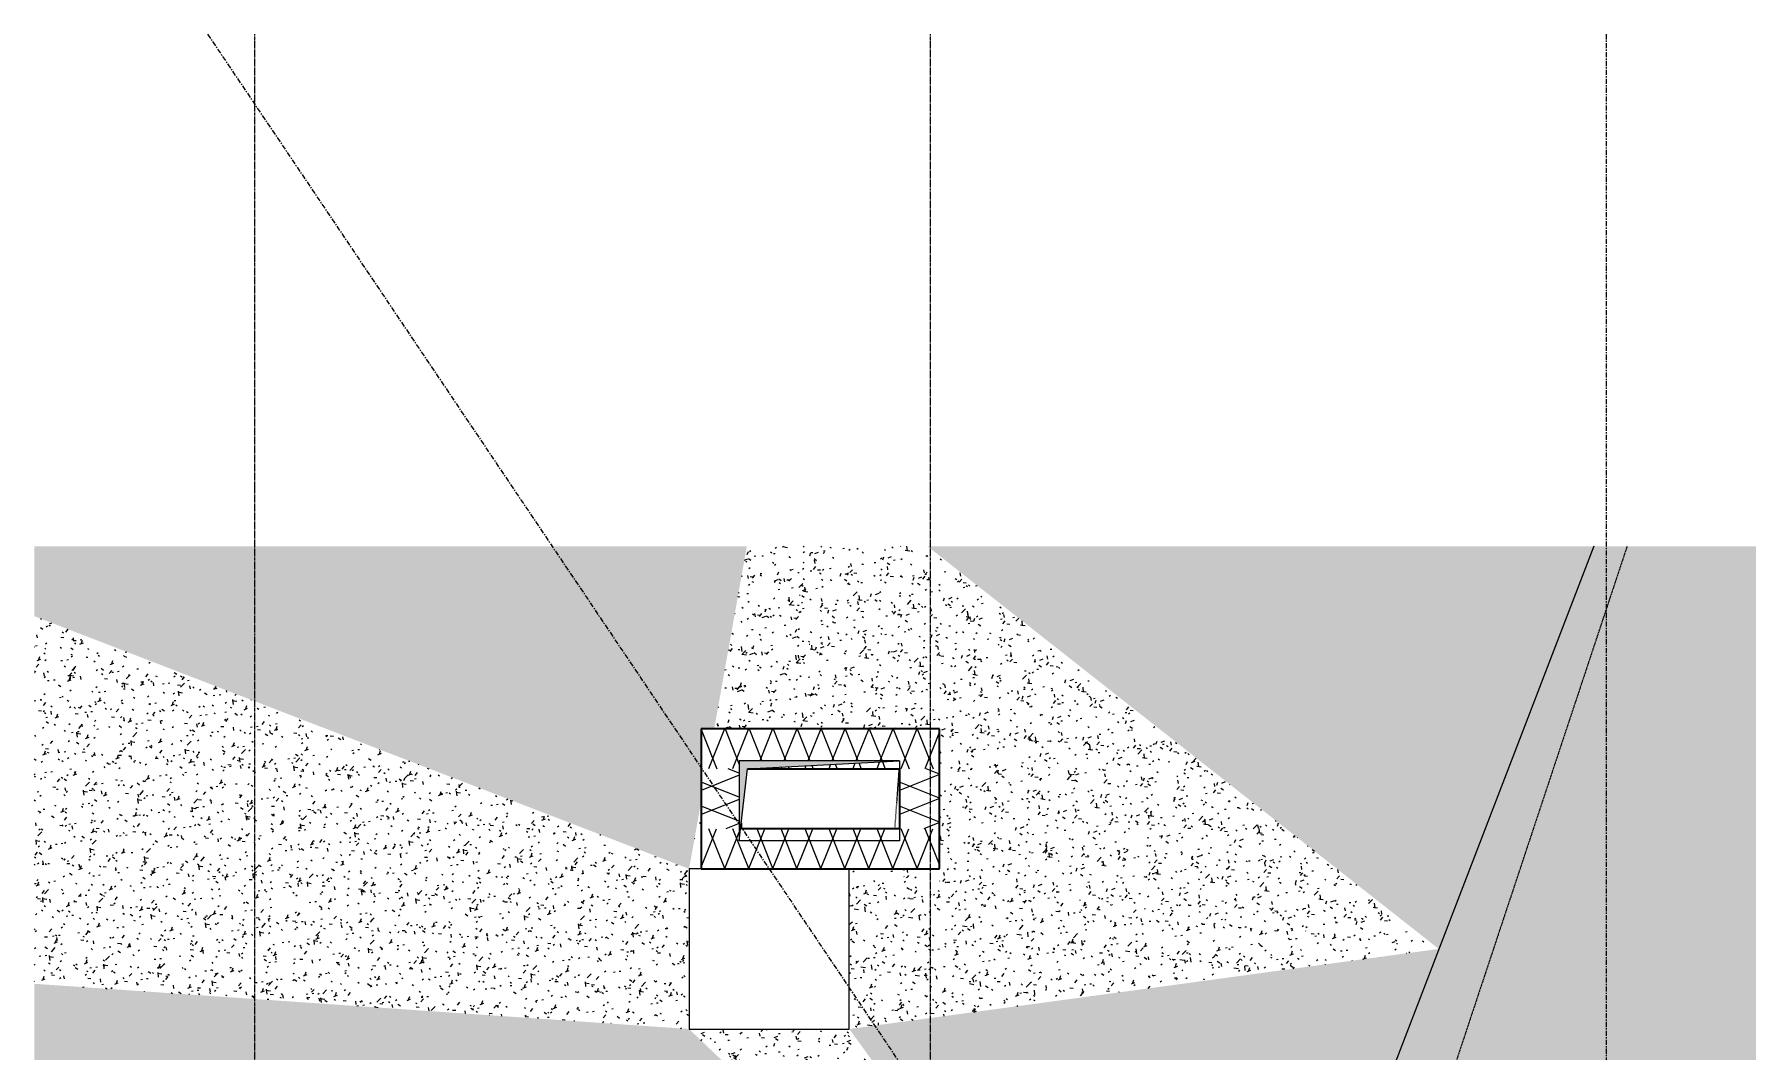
# Model space of a CAD drawing. Header units: centimetres. Extents: x -4512 to 25286, y -2765 to 13485.
# Drawn here: x 23999 to 24426.9, y 10766 to 11020.2 of the extents above; entities that cross this region are included whole.
import ezdxf

# ---------------------------------------------------------------- set-up
doc = ezdxf.new("R2010")
doc.units = ezdxf.units.CM
for name, pattern in [('DB_Strichlinie', [0.215, 0.15, -0.065]), ('DB_Strichpunkt', [0.28, 0.15, -0.065, 0, -0.065]), ('Rasterlinie', [2.2225, 1.27, -0.3175, 0.3175, -0.3175]), ('Verdeckt 0_5', [0.10584, 0.05292, -0.05292])]:
    doc.linetypes.add(name, pattern=pattern)
doc.layers.add('A-DETL', color=251, linetype='Continuous', lineweight=9, true_color=0x4f4f4f)
for name, color, linetype, lineweight in [('A-DETL-GENF', 7, 'Continuous', 9), ('A-FLOR', 7, 'Continuous', 9), ('A-FLOR-PATT', 7, 'Continuous', 9), ('A-GENM', 7, 'Continuous', 9), ('A-WALL-PATT', 7, 'Continuous', 35), ('I-WALL', 7, 'Continuous', 9), ('S-GRID', 7, 'Continuous', 5)]:
    doc.layers.add(name, color=color, linetype=linetype, lineweight=lineweight)
pattern_1 = [(50.007, (-8702.722, -4.038), (9.1077823, -0.7955866), [0.95248, -10.477]), (355.006, (-8702.722, -4.038), (-1.7621168, 9.5526584), [0.76187, -8.381]), (100.45, (-8701.963, -4.104), (7.3455942, 8.756565), [0.80946, -8.904]), (46.191, (-8702.722, -1.498), (13.552323, -2.1002993), [1.429, -15.716]), (96.635, (-8701.593, -1.673), (11.867962, 12.372135), [1.214, -13.356]), (351.19, (-8702.722, -1.498), (11.8679423, 12.3722985), [1.143, -12.571]), (21.009, (-8701.452, -2.132), (7.5797413, -5.1124037), [0.95241, -10.476]), (326.001, (-8701.452, -2.132), (3.0900132, 9.209524), [0.76187, -8.381]), (71.454, (-8700.821, -2.558), (10.6692643, 4.0972464), [0.8095, -8.905]), (37.508, (-8702.722, -4.038), (0.15452134, 4.22818308), [0.41908, -7.861, 0.41908, -8.09, -8.413]), (37.508, (-8702.722, -4.038), (0.15452134, 4.22818308), [-16.789, 0.41908, -7.994]), (7.508, (-8702.722, -4.038), (3.34008726, 5.0093785), [0.41904, -4.432, 0.41904, -7.67, -3.206]), (7.508, (-8702.722, -4.038), (3.34008726, 5.0093785), [-12.939, 0.41904, -2.787]), (327.501, (-8705.554, -4.038), (6.77806874, -0.2854561), [0.41903, -2.755, 0.41903, -9.485, -13.142]), (327.501, (-8705.554, -4.038), (6.77806874, -0.2854561), [-13.079, 0.41903, -12.723]), (317.5, (-8706.823, -4.038), (7.4051572, 1.2724497), [0.41903, -3.708, 0.41903, -6.159, -9.333]), (317.5, (-8706.823, -4.038), (7.4051572, 1.2724497), [-10.704, 0.41903, -8.914])]
pattern_2 = [(50.006, (-8700.766, 0), (9.1071257, -0.7965117), [0.95242, -10.477]), (354.999, (-8700.766, 0), (-1.761946, 9.5529608), [0.76184, -8.38]), (100.449, (-8700.007, -0.066), (7.3459284, 8.7554534), [0.80949, -8.904]), (46.19, (-8700.766, 2.54), (13.5509017, -2.101979), [1.429, -15.715]), (96.634, (-8699.636, 2.365), (11.8673, 12.370819), [1.214, -13.357]), (351.182, (-8700.766, 2.54), (11.8676933, 12.370948), [1.143, -12.57]), (21.004, (-8699.496, 1.905), (7.5792951, -5.1130651), [0.95232, -10.476]), (325.994, (-8699.496, 1.905), (3.088921, 9.209436), [0.76189, -8.381]), (71.455, (-8698.864, 1.479), (10.6688747, 4.0964846), [0.80948, -8.904]), (37.506, (-8700.766, 0), (0.15466893, 4.22817768), [0.41904, -7.86, 0.41904, -8.089, -8.413]), (37.506, (-8700.766, 0), (0.15466893, 4.22817768), [-16.787, 0.41904, -7.994]), (7.502, (-8700.766, 0), (3.3406118, 5.0090287), [0.41901, -4.431, 0.41901, -7.669, -3.206]), (7.502, (-8700.766, 0), (3.3406118, 5.0090287), [-12.939, 0.41901, -2.787]), (327.494, (-8703.597, 0), (6.7780338, -0.2862842), [0.41904, -2.755, 0.41904, -9.485, -13.142]), (327.494, (-8703.597, 0), (6.7780338, -0.2862842), [-13.079, 0.41904, -12.723]), (317.494, (-8704.867, 0), (7.4046147, 1.270937), [0.41905, -3.708, 0.41905, -6.159, -9.333]), (317.494, (-8704.867, 0), (7.4046147, 1.270937), [-10.705, 0.41905, -8.914])]

# ---------------------------------------------------------------- blocks, each defined once
blk = doc.blocks.new('HNP_DD_Symbol - DD_Symbol_HKLS-17750153-DD - FOK AF 300 Kopie 1')
at = {"layer": 'A-GENM', "linetype": 'DB_Strichlinie'}
blk.add_line((39.86, -2), (38.79, -17), dxfattribs=at)
blk = doc.blocks.new('HNP_BD_Symbol - BD_Symbol-17750154-DD - FOK AF 300 Kopie 1')
at = {"layer": 'A-DETL-GENF', "true_color": 0xc0c0c0}
blk.add_hatch(color=9, dxfattribs=at).paths.add_polyline_path([(0, -20), (2, -2), (40, 0), (0, 0), (0, -17.5)])
at = {"layer": 'A-DETL-GENF'}
for p, q in [((40, 0), (0, 0)), ((0, 0), (0, -20)), ((0, -20), (2, -2)), ((2, -2), (40, 0))]:
    blk.add_line(p, q, dxfattribs=at)
at = {"layer": 'A-GENM'}
for p, q in [((0, 0), (0, -20)), ((40, 0), (0, 0)), ((40, 0), (40, -20)), ((40, -20), (0, -20))]:
    blk.add_line(p, q, dxfattribs=at)

msp = doc.modelspace()

# ---------------------------------------------------------------- hatches: boundary and pattern name
at = {"layer": 'A-FLOR-PATT', "lineweight": 5, "true_color": 0x787878}
h = msp.add_hatch(dxfattribs=at)
h.set_pattern_fill('FP_84', color=8, style=0, pattern_type=2)
h.set_pattern_definition([(50.003, (-8711.592, -2.535), (9.1082462, -0.7940476), [0.95248, -10.477]), (355.015, (-8711.592, -2.535), (-1.7617987, 9.5502153), [0.76192, -8.381]), (100.453, (-8710.833, -2.601), (7.3463005, 8.7561476), [0.8093, -8.902]), (46.188, (-8711.592, 0.005), (13.5528465, -2.0974594), [1.429, -15.716]), (96.637, (-8710.463, -0.17), (11.869632, 12.3717873), [1.214, -13.354]), (351.2, (-8711.592, 0.005), (11.8694297, 12.371781), [1.143, -12.571]), (21.011, (-8710.322, -0.63), (7.5801361, -5.1099135), [0.95249, -10.477]), (326.014, (-8710.322, -0.63), (3.089852, 9.2077187), [0.76182, -8.38]), (71.451, (-8709.691, -1.056), (10.670115, 4.0985839), [0.80941, -8.903]), (37.506, (-8711.592, -2.535), (0.15448448, 4.22677555), [0.4191, -7.861, 0.4191, -8.09, -8.414]), (37.506, (-8711.592, -2.535), (0.15448448, 4.22677555), [-16.789, 0.4191, -7.995]), (7.514, (-8711.592, -2.535), (3.34068484, 5.0088676), [0.41908, -4.432, 0.41908, -7.67, -3.207]), (7.514, (-8711.592, -2.535), (3.34068484, 5.0088676), [-12.941, 0.41908, -2.788]), (327.514, (-8714.424, -2.535), (6.77897685, -0.2844553), [0.419, -2.755, 0.419, -9.485, -13.141]), (327.514, (-8714.424, -2.535), (6.77897685, -0.2844553), [-13.078, 0.419, -12.722]), (317.512, (-8715.694, -2.536), (7.4056279, 1.2733252), [0.41899, -3.707, 0.41899, -6.158, -9.332]), (317.512, (-8715.694, -2.536), (7.4056279, 1.2733252), [-10.703, 0.41899, -8.913])])
h.paths.add_polyline_path([(24162.576, 10811.71), (24165.62, 10828.713), (24165.62, 10846.71), (24168.842, 10846.71), (24177.002, 10892.287), (23999.048, 10892.287), (23999.048, 10874.831), (24144.441, 10818.71)])
h = msp.add_hatch(dxfattribs=at)
h.set_pattern_fill('FP_86', color=8, style=0, pattern_type=2)
h.set_pattern_definition([(49.995, (-8713.213, 4.915), (9.1090243, -0.797371), [0.95241, -10.477]), (355.001, (-8713.213, 4.915), (-1.7624537, 9.5509069), [0.762, -8.382]), (100.453, (-8712.454, 4.848), (7.3466634, 8.7541808), [0.80938, -8.903]), (46.18, (-8713.213, 7.454), (13.5540257, -2.1021505), [1.429, -15.715]), (96.637, (-8712.084, 7.279), (11.8698634, 12.3698007), [1.214, -13.355]), (351.186, (-8713.213, 7.454), (11.870476, 12.369187), [1.143, -12.573]), (20.997, (-8711.943, 6.819), (7.5801792, -5.1123408), [0.95248, -10.477]), (326.004, (-8711.943, 6.819), (3.089801, 9.2082975), [0.76196, -8.382]), (71.449, (-8711.311, 6.393), (10.6705698, 4.0959972), [0.80938, -8.903]), (37.496, (-8713.213, 4.915), (0.1546135, 4.22754192), [0.41908, -7.861, 0.41908, -8.089, -8.413]), (37.496, (-8713.213, 4.915), (0.1546135, 4.22754192), [-16.788, 0.41908, -7.994]), (7.499, (-8713.213, 4.915), (3.3410046, 5.00786234), [0.4191, -4.432, 0.4191, -7.671, -3.207]), (7.499, (-8713.213, 4.915), (3.3410046, 5.00786234), [-12.941, 0.4191, -2.788]), (327.504, (-8716.045, 4.915), (6.77977053, -0.28617568), [0.41908, -2.756, 0.41908, -9.486, -13.144]), (327.504, (-8716.045, 4.915), (6.77977053, -0.28617568), [-13.08, 0.41908, -12.725]), (317.505, (-8717.315, 4.915), (7.4065208, 1.2717449), [0.41907, -3.708, 0.41907, -6.159, -9.334]), (317.505, (-8717.315, 4.915), (7.4065208, 1.2717449), [-10.705, 0.41907, -8.915])])
h.paths.add_polyline_path([(24162.576, 10811.71), (24165.62, 10811.71), (24165.62, 10828.713), (24164.338, 10821.552)])
h.paths.add_polyline_path([(24196.309, 10846.71), (24188.149, 10892.287), (24177.002, 10892.287), (24168.842, 10846.71), (24191.436, 10846.71)])
h = msp.add_hatch(dxfattribs=at)
h.set_pattern_fill('FP_85', color=8, style=0, pattern_type=2)
h.set_pattern_definition([(49.989, (-8687.772, 24.039), (9.106369, -0.8013886), [0.95201, -10.472]), (354.971, (-8687.772, 24.039), (-1.7615248, 9.5511829), [0.76183, -8.38]), (100.45, (-8687.013, 23.972), (7.3447156, 8.7503018), [0.80938, -8.903]), (46.171, (-8687.772, 26.578), (13.5502328, -2.1078865), [1.428, -15.708]), (96.635, (-8686.643, 26.403), (11.8671307, 12.361971), [1.214, -13.354]), (351.155, (-8687.772, 26.578), (11.866978, 12.362324), [1.143, -12.571]), (20.975, (-8686.502, 25.943), (7.5785736, -5.1161848), [0.95208, -10.473]), (325.979, (-8686.502, 25.943), (3.089094, 9.2053116), [0.76198, -8.382]), (71.449, (-8685.871, 25.517), (10.6673947, 4.089679), [0.80917, -8.901]), (37.482, (-8687.772, 24.039), (0.15405937, 4.226287), [0.41889, -7.857, 0.41889, -8.086, -8.409]), (37.482, (-8687.772, 24.039), (0.15405937, 4.226287), [-16.781, 0.41889, -7.991]), (7.471, (-8687.772, 24.039), (3.340477, 5.00583895), [0.41896, -4.431, 0.41896, -7.668, -3.206]), (7.471, (-8687.772, 24.039), (3.340477, 5.00583895), [-12.937, 0.41896, -2.787]), (327.478, (-8690.603, 24.041), (6.77772154, -0.29040096), [0.41909, -2.756, 0.41909, -9.487, -13.144]), (327.478, (-8690.603, 24.041), (6.77772154, -0.29040096), [-13.081, 0.41909, -12.725]), (317.483, (-8691.873, 24.041), (7.404244, 1.2673655), [0.4191, -3.708, 0.4191, -6.159, -9.334]), (317.483, (-8691.873, 24.041), (7.404244, 1.2673655), [-10.706, 0.4191, -8.915])])
h.paths.add_polyline_path([(24349.797, 10791.71), (24222.097, 10892.287), (24188.149, 10892.287), (24196.309, 10846.71), (24225.12, 10846.71), (24225.12, 10811.71), (24202.781, 10811.682), (24342.421, 10792.712)])
h = msp.add_hatch(dxfattribs=at)
h.set_pattern_fill('FP_77', color=8, style=0, pattern_type=2)
h.set_pattern_definition([(50, (-8712.246, -0.372), (9.1090939, -0.7965761), [0.9525, -10.477]), (355, (-8712.246, -0.372), (-1.7621127, 9.55293), [0.76199, -8.382]), (100.451, (-8711.487, -0.4385), (7.3466062, 8.7558912), [0.8095, -8.904]), (46.185, (-8712.246, 2.168), (13.5535168, -2.1016892), [1.429, -15.716]), (96.636, (-8711.117, 1.993), (11.869848, 12.37158), [1.214, -13.357]), (351.185, (-8712.246, 2.168), (11.87001, 12.3711095), [1.143, -12.573]), (21.001, (-8710.976, 1.533), (7.5808945, -5.1127452), [0.95249, -10.477]), (326, (-8710.976, 1.533), (3.090174, 9.20947), [0.76199, -8.382]), (71.452, (-8710.345, 1.107), (10.6703553, 4.0965559), [0.8095, -8.905]), (37.501, (-8712.246, -0.372), (0.15424456, 4.2275554), [0.4191, -7.861, 0.4191, -8.09, -8.414]), (37.501, (-8712.246, -0.372), (0.15424456, 4.2275554), [-16.789, 0.4191, -7.995]), (7.501, (-8712.246, -0.372), (3.34069925, 5.0089704), [0.4191, -4.432, 0.4191, -7.671, -3.207]), (7.501, (-8712.246, -0.372), (3.34069925, 5.0089704), [-12.941, 0.4191, -2.788]), (327.5, (-8715.078, -0.372), (6.77975054, -0.286649), [0.4191, -2.756, 0.4191, -9.487, -13.144]), (327.5, (-8715.078, -0.372), (6.77975054, -0.286649), [-13.081, 0.4191, -12.725]), (317.5, (-8716.348, -0.372), (7.4066317, 1.2710985), [0.4191, -3.708, 0.4191, -6.159, -9.334]), (317.5, (-8716.348, -0.372), (7.4066317, 1.2710985), [-10.706, 0.4191, -8.915])])
h.paths.add_polyline_path([(24349.797, 10791.71), (24388.505, 10892.287), (24222.097, 10892.287), (24342.421, 10797.519)])
h = msp.add_hatch(dxfattribs=at)
h.set_pattern_fill('FP_35', color=8, style=0, pattern_type=2)
h.set_pattern_definition(pattern_1)
h.paths.add_polyline_path([(24678.299, 10620.668), (24429.048, 10892.287), (24388.505, 10892.287), (24349.797, 10791.71), (24668.625, 10625.705)])
h = msp.add_hatch(dxfattribs=at)
h.set_pattern_fill('FP_79', color=8, style=0, pattern_type=2)
h.set_pattern_definition(pattern_2)
h.paths.add_polyline_path([(23999.048, 10800.408), (24162.576, 10811.71), (23999.048, 10874.831), (23999.048, 10811.71)])
h = msp.add_hatch(dxfattribs=at)
h.set_pattern_fill('FP_83', color=8, style=0, pattern_type=2)
h.set_pattern_definition(pattern_2)
h.paths.add_polyline_path([(24162.576, 10771.71), (24162.576, 10811.71), (23999.048, 10800.408), (23999.048, 10783.011), (24136.397, 10773.519)])
h = msp.add_hatch(dxfattribs=at)
h.set_pattern_fill('FP_87', color=8, style=0, pattern_type=2)
h.set_pattern_definition([(50.006, (-8697.901, 0), (9.1071257, -0.7965117), [0.95242, -10.477]), (354.999, (-8697.901, 0), (-1.761946, 9.5529608), [0.76184, -8.38]), (100.449, (-8697.142, -0.066), (7.3459284, 8.7554534), [0.8095, -8.904]), (46.19, (-8697.901, 2.54), (13.5509017, -2.101979), [1.429, -15.715]), (96.634, (-8696.772, 2.365), (11.8682934, 12.3709347), [1.214, -13.357]), (351.182, (-8697.901, 2.54), (11.8676933, 12.370948), [1.143, -12.57]), (21.004, (-8696.631, 1.905), (7.5792951, -5.1130651), [0.95233, -10.476]), (325.994, (-8696.631, 1.905), (3.08975, 9.2088767), [0.76189, -8.381]), (71.455, (-8696, 1.479), (10.6688747, 4.0964846), [0.80948, -8.904]), (37.506, (-8697.901, 0), (0.15466893, 4.22817768), [0.41905, -7.86, 0.41905, -8.089, -8.413]), (37.506, (-8697.901, 0), (0.15466893, 4.22817768), [-16.787, 0.41905, -7.994]), (7.502, (-8697.901, 0), (3.3406118, 5.0090287), [0.41901, -4.431, 0.41901, -7.669, -3.206]), (7.502, (-8697.901, 0), (3.3406118, 5.0090287), [-12.939, 0.41901, -2.787]), (327.495, (-8700.732, 0), (6.7780388, -0.2861659), [0.41904, -2.755, 0.41904, -9.485, -13.143]), (327.495, (-8700.732, 0), (6.7780388, -0.2861659), [-13.079, 0.41904, -12.724]), (317.494, (-8702.002, 0), (7.4046147, 1.270937), [0.41905, -3.708, 0.41905, -6.159, -9.333]), (317.494, (-8702.002, 0), (7.4046147, 1.270937), [-10.705, 0.41905, -8.914])])
h.paths.add_polyline_path([(24202.576, 10771.71), (24349.797, 10791.71), (24202.576, 10811.689), (24202.576, 10790.061)])
h = msp.add_hatch(dxfattribs=at)
h.set_pattern_fill('FP_76', color=8, style=0, pattern_type=2)
h.set_pattern_definition([(50.01, (-8698.178, -5.786), (9.1071813, -0.7958759), [0.95247, -10.477]), (355.009, (-8698.178, -5.786), (-1.7616208, 9.552479), [0.76181, -8.38]), (100.45, (-8697.419, -5.852), (7.3455942, 8.756565), [0.80944, -8.904]), (46.195, (-8698.178, -3.246), (13.5510556, -2.0993826), [1.429, -15.716]), (96.634, (-8697.049, -3.421), (11.8680623, 12.3729213), [1.214, -13.356]), (351.192, (-8698.178, -3.246), (11.8675104, 12.372713), [1.143, -12.57]), (21.013, (-8696.909, -3.881), (7.5788061, -5.1112996), [0.95236, -10.476]), (326.002, (-8696.909, -3.881), (3.0898524, 9.209578), [0.76181, -8.38]), (71.456, (-8696.277, -4.307), (10.6681732, 4.0979369), [0.8095, -8.904]), (37.512, (-8698.178, -5.786), (0.15483508, 4.22740063), [0.41907, -7.861, 0.41907, -8.089, -8.413]), (37.512, (-8698.178, -5.786), (0.15483508, 4.22740063), [-16.788, 0.41907, -7.994]), (7.511, (-8698.178, -5.786), (3.33982497, 5.0095534), [0.41901, -4.431, 0.41901, -7.669, -3.206]), (7.511, (-8698.178, -5.786), (3.33982497, 5.0095534), [-12.939, 0.41901, -2.787]), (327.502, (-8701.01, -5.787), (6.77807372, -0.2853378), [0.41899, -2.755, 0.41899, -9.484, -13.141]), (327.502, (-8701.01, -5.787), (6.77807372, -0.2853378), [-13.078, 0.41899, -12.722]), (317.5, (-8702.28, -5.787), (7.4051572, 1.2724497), [0.419, -3.708, 0.419, -6.158, -9.332]), (317.5, (-8702.28, -5.787), (7.4051572, 1.2724497), [-10.704, 0.419, -8.913])])
h.paths.add_polyline_path([(24282.035, 10662.402), (24299.395, 10674.08), (24302.659, 10669.227), (24349.797, 10791.71), (24202.576, 10771.71), (24281.66, 10662.917)])
h = msp.add_hatch(dxfattribs=at)
h.set_pattern_fill('FP_35', color=8, style=0, pattern_type=2)
h.set_pattern_definition(pattern_1)
h.paths.add_polyline_path([(24678.299, 10620.668), (24349.797, 10791.71), (24302.659, 10669.227), (24319.278, 10644.521), (24668.625, 10621.31)])
h.paths.add_polyline_path([(24294.047, 10646.197), (24293.963, 10646.322), (24293.803, 10646.214), (24293.963, 10646.203)])
h = msp.add_hatch(dxfattribs=at)
h.set_pattern_fill('FP_81', color=8, style=0, pattern_type=2)
h.set_pattern_definition([(49.995, (-8695.528, 13.009), (9.1070958, -0.799669), [0.95217, -10.474]), (354.98, (-8695.528, 13.009), (-1.7619414, 9.5518147), [0.76184, -8.38]), (100.45, (-8694.769, 12.943), (7.3453363, 8.75245), [0.80944, -8.904]), (46.178, (-8695.528, 15.549), (13.5504902, -2.106231), [1.428, -15.711]), (96.635, (-8694.399, 15.373), (11.867662, 12.36606), [1.214, -13.356]), (351.164, (-8695.528, 15.549), (11.8673195, 12.365857), [1.143, -12.571]), (20.985, (-8694.258, 14.914), (7.5785328, -5.1152201), [0.95217, -10.474]), (325.983, (-8694.258, 14.914), (3.0895702, 9.207185), [0.76197, -8.382]), (71.451, (-8693.627, 14.487), (10.6678882, 4.0919475), [0.8093, -8.902]), (37.49, (-8695.528, 13.009), (0.15426273, 4.22691708), [0.41895, -7.858, 0.41895, -8.087, -8.411]), (37.49, (-8695.528, 13.009), (0.15426273, 4.22691708), [-16.783, 0.41895, -7.992]), (7.481, (-8695.528, 13.009), (3.3404645, 5.0075436), [0.41898, -4.431, 0.41898, -7.669, -3.206]), (7.481, (-8695.528, 13.009), (3.3404645, 5.0075436), [-12.938, 0.41898, -2.787]), (327.483, (-8698.359, 13.01), (6.7782844, -0.28896625), [0.41908, -2.756, 0.41908, -9.486, -13.144]), (327.483, (-8698.359, 13.01), (6.7782844, -0.28896625), [-13.08, 0.41908, -12.725]), (317.486, (-8699.629, 13.011), (7.4048534, 1.2684902), [0.41909, -3.708, 0.41909, -6.159, -9.334]), (317.486, (-8699.629, 13.011), (7.4048534, 1.2684902), [-10.706, 0.41909, -8.915])])
h.paths.add_polyline_path([(24101.059, 10540.666), (24120.048, 10553.439), (24162.576, 10771.71), (23999.048, 10783.011), (23999.048, 10653.049), (24099.581, 10542.294)])
h = msp.add_hatch(dxfattribs=at)
h.set_pattern_fill('FP_10', color=8, style=0, pattern_type=2)
h.set_pattern_definition([(49.995, (-8713.3545, 1.025), (9.1089012, -0.7959622), [0.9524, -10.476]), (355.004, (-8713.3545, 1.025), (-1.7619575, 9.5507275), [0.76199, -8.382]), (100.454, (-8712.595, 0.9585), (7.347494, 8.7544905), [0.80932, -8.903]), (46.18, (-8713.355, 3.564), (13.5539966, -2.1007365), [1.429, -15.715]), (96.637, (-8712.225, 3.389), (11.869979, 12.3688074), [1.214, -13.354]), (351.189, (-8713.355, 3.564), (11.8706633, 12.368667), [1.143, -12.573]), (20.999, (-8712.085, 2.93), (7.5803577, -5.1120762), [0.95249, -10.477]), (326.008, (-8712.085, 2.93), (3.0899872, 9.2079541), [0.76192, -8.381]), (71.448, (-8711.453, 2.504), (10.6706413, 4.095811), [0.80936, -8.903]), (37.496, (-8713.3545, 1.025), (0.1538201, 4.2269332), [0.41908, -7.861, 0.41908, -8.089, -8.413]), (37.496, (-8713.3545, 1.025), (0.1538201, 4.2269332), [-16.788, 0.41908, -7.994]), (7.502, (-8713.3545, 1.025), (3.3407424, 5.0080373), [0.4191, -4.432, 0.4191, -7.671, -3.207]), (7.502, (-8713.3545, 1.025), (3.3407424, 5.0080373), [-12.941, 0.4191, -2.788]), (327.508, (-8716.187, 1.025), (6.7797905, -0.28570236), [0.41906, -2.756, 0.41906, -9.486, -13.143]), (327.508, (-8716.187, 1.025), (6.7797905, -0.28570236), [-13.08, 0.41906, -12.724]), (317.508, (-8717.457, 1.025), (7.4064542, 1.2721327), [0.41904, -3.708, 0.41904, -6.159, -9.333]), (317.508, (-8717.457, 1.025), (7.4064542, 1.2721327), [-10.705, 0.41904, -8.914])])
h.paths.add_polyline_path([(24120.048, 10553.439), (24279.006, 10660.364), (24162.576, 10771.71), (24126.316, 10585.609)])
h = msp.add_hatch(dxfattribs=at)
h.set_pattern_fill('FP_82', color=8, style=0, pattern_type=2)
h.set_pattern_definition([(49.992, (-8713.213, 4.217), (9.1088595, -0.7964391), [0.95234, -10.476]), (355.001, (-8713.213, 4.217), (-1.7625408, 9.5499107), [0.762, -8.382]), (100.454, (-8712.454, 4.15), (7.346692, 8.7533257), [0.80928, -8.902]), (46.176, (-8713.213, 6.756), (13.55385, -2.1016828), [1.429, -15.714]), (96.637, (-8712.084, 6.581), (11.8700945, 12.367814), [1.214, -13.353]), (351.187, (-8713.213, 6.756), (11.8699537, 12.367418), [1.143, -12.573]), (20.995, (-8711.943, 6.121), (7.5805761, -5.1113135), [0.95247, -10.477]), (326.008, (-8711.943, 6.121), (3.0902572, 9.206566), [0.76193, -8.381]), (71.446, (-8711.311, 5.695), (10.670466, 4.0944904), [0.80929, -8.902]), (37.492, (-8713.213, 4.217), (0.1541152, 4.22692246), [0.41906, -7.86, 0.41906, -8.089, -8.413]), (37.492, (-8713.213, 4.217), (0.1541152, 4.22692246), [-16.788, 0.41906, -7.994]), (7.498, (-8713.213, 4.217), (3.341092, 5.00780403), [0.4191, -4.432, 0.4191, -7.671, -3.207]), (7.498, (-8713.213, 4.217), (3.341092, 5.00780403), [-12.941, 0.4191, -2.788]), (327.507, (-8716.045, 4.217), (6.7792483, -0.28666415), [0.41907, -2.756, 0.41907, -9.486, -13.143]), (327.507, (-8716.045, 4.217), (6.7792483, -0.28666415), [-13.08, 0.41907, -12.724]), (317.508, (-8717.315, 4.217), (7.4065161, 1.2707198), [0.41905, -3.708, 0.41905, -6.159, -9.333]), (317.508, (-8717.315, 4.217), (7.4065161, 1.2707198), [-10.705, 0.41905, -8.914])])
h.paths.add_polyline_path([(24279.006, 10660.364), (24282.035, 10662.402), (24202.576, 10771.71), (24162.576, 10771.71), (24277.004, 10662.279)])
at = {"layer": 'A-WALL-PATT', "lineweight": 5}
h = msp.add_hatch(dxfattribs=at)
h.set_pattern_fill('FP_181', color=256, angle=-111.80141, style=0, pattern_type=2)
h.set_pattern_definition([(248.2, (24195.37, 10846.71), (-59.9996, -180), [64.622, -258.488]), (248.199, (24171.37, 10846.71), (-59.9996, -179.9999), [64.622, -258.488]), (248.199, (24147.37, 10846.71), (-59.9996, -179.9999), [32.311, -290.799]), (248.2, (24189.37, 10846.71), (-59.9996, -180), [64.622, -258.488]), (248.2, (24183.369, 10846.71), (-59.9996, -180), [64.622, -258.488]), (248.199, (24177.369, 10846.71), (-59.9996, -180), [64.622, -258.488]), (248.199, (24165.37, 10846.71), (-59.9996, -179.9999), [64.622, -258.488]), (248.199, (24159.37, 10846.71), (-59.9996, -179.9999), [64.622, -258.488]), (248.199, (24153.37, 10846.71), (-59.9996, -179.9999), [48.466, -274.643]), (248.199, (24141.37, 10846.71), (-59.9996, -179.9999), [16.155, -306.954]), (248.2, (24195.37, 10831.71), (-59.9996, -180), [48.466, -274.643]), (248.2, (24195.37, 10816.71), (-59.9996, -180), [32.311, -290.799]), (248.199, (24195.37, 10801.71), (-59.9996, -179.9999), [16.155, -306.954]), (291.802, (24135.37, 10846.71), (60.0002, -179.9997), [64.622, -258.488]), (291.802, (24159.37, 10846.71), (60.0002, -179.9997), [64.622, -258.488]), (291.802, (24183.369, 10846.71), (60.0002, -179.9997), [32.311, -290.799]), (291.802, (24141.37, 10846.71), (60.0002, -179.9997), [64.622, -258.488]), (291.802, (24147.37, 10846.71), (60.0002, -179.9997), [64.622, -258.488]), (291.802, (24153.37, 10846.71), (60.0002, -179.9997), [64.622, -258.488]), (291.802, (24165.37, 10846.71), (60.0002, -179.9997), [64.622, -258.488]), (291.802, (24171.37, 10846.71), (60.0002, -179.9997), [64.622, -258.488]), (291.802, (24177.369, 10846.71), (60.0002, -179.9997), [48.466, -274.643]), (291.8, (24189.37, 10846.71), (60.0002, -179.9997), [16.155, -306.954]), (291.802, (24135.369, 10831.71), (60.0002, -179.9997), [48.466, -274.643]), (291.802, (24135.37, 10816.71), (60.0002, -179.9997), [32.311, -290.799]), (291.802, (24135.37, 10801.71), (60.0002, -179.9997), [16.155, -306.954])])
h.paths.add_polyline_path([(24165.62, 10836.71), (24175.12, 10836.71), (24175.12, 10838.71), (24215.12, 10838.71), (24177.264, 10836.71), (24225.12, 10836.71), (24225.12, 10846.71), (24165.62, 10846.71), (24165.62, 10838.71)])
h = msp.add_hatch(dxfattribs=at)
h.set_pattern_fill('FP_184', color=256, angle=248.19859, style=0, pattern_type=2)
h.set_pattern_definition([(158.2, (24175.62, 10829.21), (-180, 60), [64.622, -258.488]), (158.2, (24175.62, 10853.21), (-180, 59.9996), [64.622, -258.488]), (158.199, (24175.62, 10877.21), (-179.9999, 59.9996), [32.311, -290.799]), (158.2, (24175.62, 10835.21), (-180, 60), [64.622, -258.488]), (158.2, (24175.619, 10841.21), (-180, 59.9996), [64.622, -258.488]), (158.2, (24175.62, 10847.21), (-180, 59.9996), [64.622, -258.488]), (158.2, (24175.62, 10859.21), (-180, 59.9996), [64.622, -258.488]), (158.2, (24175.62, 10865.21), (-180, 59.9996), [64.622, -258.488]), (158.199, (24175.62, 10871.21), (-179.9999, 59.9996), [48.466, -274.643]), (158.199, (24175.62, 10883.209), (-179.9999, 59.9996), [16.155, -306.954]), (158.2, (24160.62, 10829.21), (-180, 60), [48.466, -274.643]), (158.2, (24145.62, 10829.21), (-180, 59.9996), [32.311, -290.799]), (158.199, (24130.62, 10829.21), (-180, 59.9996), [16.155, -306.954]), (201.802, (24175.62, 10889.209), (-179.9997, -60.0002), [64.622, -258.488]), (201.802, (24175.62, 10865.21), (-179.9997, -60.0002), [64.622, -258.488]), (201.8, (24175.619, 10841.21), (-179.9997, -60), [32.311, -290.799]), (201.802, (24175.62, 10883.209), (-179.9997, -60.0002), [64.622, -258.488]), (201.802, (24175.62, 10877.21), (-179.9997, -60.0002), [64.622, -258.488]), (201.802, (24175.62, 10871.21), (-179.9997, -60.0002), [64.622, -258.488]), (201.8, (24175.62, 10859.21), (-179.9997, -60.0002), [64.622, -258.488]), (201.8, (24175.62, 10853.21), (-179.9997, -60.0002), [64.622, -258.488]), (201.8, (24175.62, 10847.21), (-179.9997, -60), [48.466, -274.643]), (201.8, (24175.62, 10835.21), (-180, -60), [16.155, -306.954]), (201.802, (24160.619, 10889.21), (-179.9997, -60.0002), [48.466, -274.643]), (201.802, (24145.62, 10889.21), (-179.9997, -60.0002), [32.311, -290.799]), (201.802, (24130.62, 10889.21), (-179.9997, -60.0002), [16.155, -306.954])])
h.paths.add_polyline_path([(24175.477, 10821.71), (24175.62, 10821.71), (24175.62, 10823.21), (24175.453, 10821.71)])
h.paths.add_polyline_path([(24167.293, 10821.71), (24175.12, 10821.71), (24175.12, 10836.71), (24165.62, 10836.71), (24165.62, 10821.71), (24167.222, 10821.71)])
h = msp.add_hatch(dxfattribs=at)
h.set_pattern_fill('FP_183', color=256, angle=248.19859, style=0, pattern_type=2)
h.set_pattern_definition([(158.2, (24225.12, 10829.21), (-180, 60), [64.622, -258.488]), (158.2, (24225.12, 10853.21), (-180, 59.9996), [64.622, -258.488]), (158.199, (24225.12, 10877.209), (-179.9999, 59.9996), [32.311, -290.799]), (158.2, (24225.119, 10835.21), (-180, 60), [64.622, -258.488]), (158.2, (24225.12, 10841.21), (-180, 59.9996), [64.622, -258.488]), (158.2, (24225.12, 10847.21), (-180, 59.9996), [64.622, -258.488]), (158.2, (24225.12, 10859.21), (-180, 59.9996), [64.622, -258.488]), (158.2, (24225.12, 10865.21), (-180, 59.9996), [64.622, -258.488]), (158.199, (24225.12, 10871.21), (-179.9999, 59.9996), [48.466, -274.643]), (158.199, (24225.119, 10883.21), (-179.9999, 59.9996), [16.155, -306.954]), (158.2, (24210.12, 10829.21), (-180, 60), [48.466, -274.643]), (158.2, (24195.12, 10829.21), (-180, 59.9996), [32.311, -290.799]), (158.199, (24180.12, 10829.21), (-180, 59.9996), [16.155, -306.954]), (201.802, (24225.12, 10889.21), (-179.9997, -60.0002), [64.622, -258.488]), (201.802, (24225.12, 10865.21), (-179.9997, -60.0002), [64.622, -258.488]), (201.8, (24225.12, 10841.21), (-179.9997, -60), [32.311, -290.799]), (201.802, (24225.119, 10883.21), (-179.9997, -60.0002), [64.622, -258.488]), (201.802, (24225.12, 10877.209), (-179.9997, -60.0002), [64.622, -258.488]), (201.802, (24225.12, 10871.21), (-179.9997, -60.0002), [64.622, -258.488]), (201.8, (24225.12, 10859.21), (-179.9997, -60.0002), [64.622, -258.488]), (201.8, (24225.12, 10853.21), (-179.9997, -60.0002), [64.622, -258.488]), (201.8, (24225.12, 10847.21), (-179.9997, -60), [48.466, -274.643]), (201.8, (24225.119, 10835.21), (-180, -60), [16.155, -306.954]), (201.802, (24210.12, 10889.21), (-179.9997, -60.0002), [48.466, -274.643]), (201.802, (24195.12, 10889.209), (-179.9997, -60.0002), [32.311, -290.799]), (201.802, (24180.12, 10889.21), (-179.9997, -60.0002), [16.155, -306.954])])
h.paths.add_polyline_path([(24225.12, 10821.71), (24225.12, 10836.71), (24215.12, 10836.71), (24215.12, 10821.71), (24221.651, 10821.71)])
h = msp.add_hatch(dxfattribs=at)
h.set_pattern_fill('FP_182', color=256, angle=-111.80141, style=0, pattern_type=2)
h.set_pattern_definition([(68.2, (24195.37, 10811.709), (59.9996, 180), [64.622, -258.488]), (68.199, (24219.37, 10811.71), (59.9996, 179.9999), [64.622, -258.488]), (68.199, (24243.37, 10811.71), (59.9996, 179.9999), [32.311, -290.799]), (68.2, (24201.37, 10811.71), (59.9996, 180), [64.622, -258.488]), (68.2, (24207.369, 10811.71), (59.9996, 180), [64.622, -258.488]), (68.199, (24213.369, 10811.71), (59.9996, 180), [64.622, -258.488]), (68.199, (24225.37, 10811.71), (59.9996, 179.9999), [64.622, -258.488]), (68.199, (24231.37, 10811.709), (59.9996, 179.9999), [64.622, -258.488]), (68.199, (24237.37, 10811.71), (59.9996, 179.9999), [48.466, -274.643]), (68.199, (24249.369, 10811.71), (59.9996, 179.9999), [16.155, -306.954]), (68.2, (24195.37, 10826.71), (59.9996, 180), [48.466, -274.643]), (68.2, (24195.37, 10841.71), (59.9996, 180), [32.311, -290.799]), (68.199, (24195.37, 10856.71), (59.9996, 179.9999), [16.155, -306.954]), (111.802, (24255.37, 10811.71), (-60.0002, 179.9997), [64.622, -258.488]), (111.802, (24231.37, 10811.709), (-60.0002, 179.9997), [64.622, -258.488]), (111.802, (24207.369, 10811.71), (-60.0002, 179.9997), [32.311, -290.799]), (111.802, (24249.369, 10811.71), (-60.0002, 179.9997), [64.622, -258.488]), (111.802, (24243.37, 10811.71), (-60.0002, 179.9997), [64.622, -258.488]), (111.802, (24237.37, 10811.71), (-60.0002, 179.9997), [64.622, -258.488]), (111.802, (24225.37, 10811.71), (-60.0002, 179.9997), [64.622, -258.488]), (111.802, (24219.37, 10811.71), (-60.0002, 179.9997), [64.622, -258.488]), (111.802, (24213.369, 10811.71), (-60.0002, 179.9997), [48.466, -274.643]), (111.8, (24201.37, 10811.71), (-60.0002, 179.9997), [16.155, -306.954]), (111.802, (24255.369, 10826.71), (-60.0002, 179.9997), [48.466, -274.643]), (111.802, (24255.37, 10841.71), (-60.0002, 179.9997), [32.311, -290.799]), (111.802, (24255.37, 10856.71), (-60.0002, 179.9997), [16.155, -306.954])])
h.paths.add_polyline_path([(24205.072, 10811.71), (24225.12, 10811.71), (24225.12, 10821.71), (24175.453, 10821.71), (24175.12, 10818.71), (24175.12, 10821.71), (24165.62, 10821.71), (24165.62, 10811.71), (24202.576, 10811.71)])

# ---------------------------------------------------------------- linework, layer by layer
at = {"layer": 'A-DETL', "color": 7, "linetype": 'Verdeckt 0_5', "lineweight": 5}
msp.add_line((24396.814, 10892.287), (24316.139, 10649.187), dxfattribs=at)
at = {"layer": 'A-FLOR', "color": 254, "lineweight": 5, "true_color": 0xcfcfcf}
for p, q in [((24388.505, 10892.287), (24302.659, 10669.227)), ((24162.576, 10811.71), (24162.576, 10771.71)), ((24165.62, 10811.71), (24162.576, 10811.71)), ((24202.576, 10771.71), (24202.576, 10811.71)), ((24162.576, 10771.71), (24202.576, 10771.71))]:
    msp.add_line(p, q, dxfattribs=at)
at = {"layer": 'I-WALL', "lineweight": 35}
for p, q in [((24225.12, 10846.71), (24165.62, 10846.71)), ((24165.62, 10846.71), (24165.62, 10811.71)), ((24225.12, 10811.71), (24225.12, 10846.71)), ((24177.12, 10836.71), (24215.12, 10836.71)), ((24215.12, 10836.71), (24215.12, 10821.71)), ((24175.62, 10821.71), (24175.62, 10823.21)), ((24215.12, 10821.71), (24175.62, 10821.71)), ((24165.62, 10811.71), (24225.12, 10811.71))]:
    msp.add_line(p, q, dxfattribs=at)
at = {"layer": 'S-GRID', "linetype": 'Rasterlinie'}
for p, q in [((24042.347, 11020.177), (25225.797, 9260.833)), ((24391.553, 11020.177), (24391.553, 9972.305))]:
    msp.add_line(p, q, dxfattribs=at)
at = {"layer": 'S-GRID', "color": 8, "linetype": 'DB_Strichpunkt', "true_color": 0x808080}
for p, q in [((24054.053, 11020.177), (24054.053, 10129.045)), ((24222.803, 11020.177), (24222.803, 10129.045))]:
    msp.add_line(p, q, dxfattribs=at)

# ---------------------------------------------------------------- block references
at = {"layer": 'A-GENM'}
for name in ['HNP_BD_Symbol - BD_Symbol-17750154-DD - FOK AF 300 Kopie 1', 'HNP_DD_Symbol - DD_Symbol_HKLS-17750153-DD - FOK AF 300 Kopie 1']:
    msp.add_blockref(name, (24175.12, 10838.71), dxfattribs=at)

doc.saveas('drawing.dxf')
